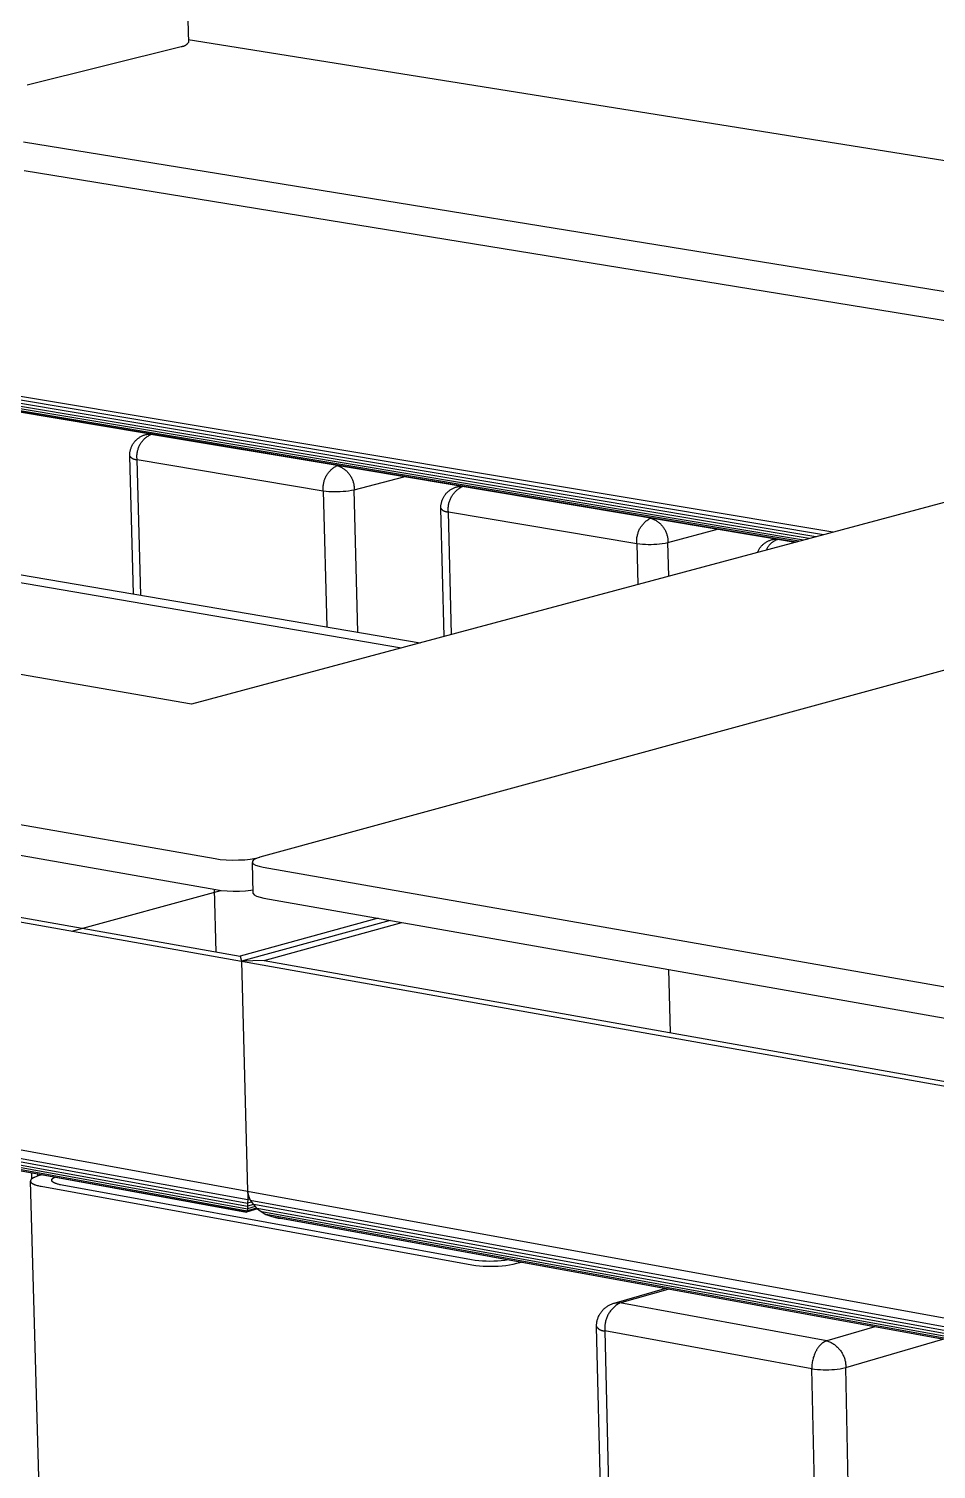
# Model space of a CAD drawing. Header units: millimetres. Extents: x -1283 to 2747, y -259 to 2557.
# Drawn here: x -454.9 to -359.7, y 721.3 to 872.3 of the extents above; entities that cross this region are included whole.
import ezdxf

# ---------------------------------------------------------------- set-up
doc = ezdxf.new("R2010")
doc.units = ezdxf.units.MM
doc.header["$MEASUREMENT"] = 0
doc.layers.add('Utwórz2D linie widoczne', color=7, linetype='Continuous', true_color=0x000000)

msp = doc.modelspace()

# ---------------------------------------------------------------- linework, layer by layer
at = {"layer": 'Utwórz2D linie widoczne'}
for p, q in [((-439.24, 911.98), (-438.14, 870.85)), ((-455.03, 866.42), (-438.9, 870.43)), ((-438.9, 870.43), (-438.86, 870.43)), ((-438.86, 870.43), (-438.83, 870.43)), ((-438.83, 870.43), (-438.8, 870.43)), ((-438.8, 870.43), (-438.77, 870.44)), ((-438.77, 870.44), (-438.74, 870.44)), ((-438.74, 870.44), (-438.71, 870.45)), ((-438.71, 870.45), (-438.68, 870.45)), ((-438.68, 870.45), (-438.65, 870.46)), ((-438.65, 870.46), (-438.62, 870.47)), ((-438.62, 870.47), (-438.59, 870.48)), ((-438.59, 870.48), (-438.56, 870.49)), ((-438.56, 870.49), (-438.53, 870.51)), ((-438.53, 870.51), (-438.51, 870.52)), ((-438.51, 870.52), (-438.48, 870.53)), ((-438.48, 870.53), (-438.45, 870.55)), ((-438.45, 870.55), (-438.42, 870.56)), ((-438.42, 870.56), (-438.4, 870.58)), ((-438.4, 870.58), (-438.37, 870.6)), ((-438.37, 870.6), (-438.35, 870.62)), ((-438.35, 870.62), (-438.32, 870.64)), ((-438.32, 870.64), (-438.3, 870.66)), ((-438.3, 870.66), (-438.28, 870.68)), ((-438.28, 870.68), (-438.25, 870.7)), ((-438.25, 870.7), (-438.23, 870.72)), ((-438.23, 870.72), (-438.21, 870.75)), ((-438.21, 870.75), (-438.19, 870.77)), ((-438.19, 870.77), (-438.17, 870.8)), ((-438.17, 870.8), (-438.16, 870.82)), ((-438.16, 870.82), (-438.14, 870.85)), ((-278.12, 845.55), (-438.15, 871.12)), ((-455.42, 860.43), (-307.4, 836.41)), ((-455.34, 857.42), (-314.56, 834.49)), ((-307.4, 836.41), (-437.81, 801.49)), ((-370.57, 819.49), (-456.16, 833.81)), ((-253.85, 833.69), (-430.63, 785.44)), ((-374.49, 818.44), (-456.26, 832.15)), ((-374.4, 818.47), (-456.23, 832.18)), ((-374.11, 818.55), (-456.2, 832.3)), ((-373.64, 818.67), (-456.19, 832.5)), ((-373.06, 818.83), (-456.17, 832.75)), ((-372.33, 819.02), (-456.16, 833.06)), ((-371.53, 819.24), (-456.15, 833.4)), ((-443.77, 828.99), (-443.72, 829.05)), ((-443.72, 829.05), (-443.67, 829.11)), ((-443.67, 829.11), (-443.61, 829.16)), ((-443.61, 829.16), (-443.55, 829.22)), ((-443.55, 829.22), (-443.5, 829.27)), ((-443.5, 829.27), (-443.44, 829.32)), ((-443.44, 829.32), (-443.38, 829.37)), ((-443.38, 829.37), (-443.31, 829.41)), ((-443.31, 829.41), (-443.25, 829.45)), ((-443.25, 829.45), (-443.18, 829.49)), ((-443.18, 829.49), (-443.12, 829.53)), ((-443.12, 829.53), (-443.05, 829.57)), ((-443.05, 829.57), (-442.98, 829.6)), ((-443.01, 828.98), (-442.96, 829.05)), ((-442.98, 829.6), (-442.91, 829.63)), ((-442.96, 829.05), (-442.9, 829.11)), ((-442.91, 829.63), (-442.83, 829.66)), ((-442.9, 829.11), (-442.84, 829.18)), ((-442.84, 829.18), (-442.78, 829.24)), ((-442.83, 829.66), (-442.76, 829.69)), ((-442.78, 829.24), (-442.72, 829.31)), ((-442.76, 829.69), (-442.69, 829.71)), ((-442.72, 829.31), (-442.65, 829.37)), ((-442.69, 829.71), (-442.61, 829.73)), ((-442.65, 829.37), (-442.59, 829.42)), ((-442.61, 829.73), (-442.57, 829.74)), ((-442.59, 829.42), (-442.52, 829.48)), ((-442.57, 829.74), (-442.31, 829.81)), ((-442.57, 829.74), (-442.53, 829.75)), ((-442.53, 829.75), (-442.49, 829.76)), ((-442.52, 829.48), (-442.45, 829.53)), ((-442.49, 829.76), (-442.45, 829.77)), ((-442.45, 829.77), (-442.4, 829.77)), ((-442.45, 829.53), (-442.37, 829.58)), ((-442.4, 829.77), (-442.36, 829.78)), ((-442.37, 829.58), (-442.3, 829.63)), ((-442.36, 829.78), (-442.32, 829.78)), ((-442.32, 829.78), (-442.28, 829.78)), ((-442.3, 829.63), (-442.22, 829.68)), ((-442.28, 829.78), (-442.23, 829.78)), ((-442.23, 829.78), (-442.19, 829.78)), ((-442.22, 829.68), (-442.14, 829.72)), ((-442.19, 829.78), (-442.15, 829.77)), ((-442.15, 829.77), (-442.11, 829.77)), ((-442.14, 829.72), (-442.06, 829.76)), ((-442.11, 829.77), (-442.06, 829.76)), ((-442.06, 829.76), (-442.04, 829.77)), ((-422.54, 826.49), (-442.06, 829.76)), ((-444.29, 827.65), (-444.28, 827.72)), ((-444.29, 827.57), (-444.29, 827.65)), ((-444.29, 827.49), (-444.29, 827.57)), ((-444.28, 827.8), (-444.27, 827.88)), ((-444.28, 827.72), (-444.28, 827.8)), ((-444.27, 827.88), (-444.25, 827.95)), ((-444.25, 827.95), (-444.24, 828.03)), ((-444.24, 828.03), (-444.22, 828.1)), ((-444.22, 828.1), (-444.2, 828.18)), ((-444.2, 828.18), (-444.18, 828.25)), ((-444.18, 828.25), (-444.15, 828.33)), ((-444.15, 828.33), (-444.12, 828.4)), ((-444.12, 828.4), (-444.09, 828.47)), ((-444.09, 828.47), (-444.06, 828.54)), ((-444.06, 828.54), (-444.03, 828.61)), ((-444.03, 828.61), (-443.99, 828.68)), ((-443.99, 828.68), (-443.95, 828.74)), ((-443.95, 828.74), (-443.91, 828.81)), ((-443.91, 828.81), (-443.86, 828.87)), ((-443.86, 828.87), (-443.82, 828.93)), ((-443.82, 828.93), (-443.77, 828.99)), ((-443.53, 827.58), (-443.52, 827.67)), ((-443.53, 827.49), (-443.53, 827.58)), ((-443.52, 827.67), (-443.51, 827.75)), ((-443.51, 827.75), (-443.5, 827.84)), ((-443.5, 827.84), (-443.48, 827.93)), ((-443.48, 827.93), (-443.46, 828.02)), ((-443.46, 828.02), (-443.44, 828.1)), ((-443.44, 828.1), (-443.41, 828.19)), ((-443.41, 828.19), (-443.39, 828.27)), ((-443.39, 828.27), (-443.36, 828.36)), ((-443.36, 828.36), (-443.32, 828.44)), ((-443.32, 828.44), (-443.29, 828.52)), ((-443.29, 828.52), (-443.25, 828.6)), ((-443.25, 828.6), (-443.21, 828.68)), ((-443.21, 828.68), (-443.16, 828.75)), ((-443.16, 828.75), (-443.11, 828.83)), ((-443.11, 828.83), (-443.07, 828.9)), ((-443.07, 828.9), (-443.01, 828.98)), ((-437.81, 801.49), (-587.8, 827.4)), ((-444.29, 827.49), (-444.27, 827.47)), ((-443.9, 813.04), (-444.29, 827.47)), ((-444.27, 827.47), (-444.25, 827.44)), ((-444.25, 827.44), (-444.23, 827.42)), ((-444.23, 827.42), (-444.21, 827.4)), ((-444.21, 827.4), (-444.19, 827.38)), ((-444.19, 827.38), (-444.17, 827.36)), ((-444.17, 827.36), (-444.15, 827.34)), ((-444.15, 827.34), (-444.13, 827.32)), ((-444.13, 827.32), (-444.1, 827.3)), ((-444.1, 827.3), (-444.08, 827.28)), ((-444.08, 827.28), (-444.05, 827.27)), ((-444.05, 827.27), (-444.03, 827.25)), ((-444.03, 827.25), (-444, 827.24)), ((-444, 827.24), (-443.98, 827.22)), ((-443.98, 827.22), (-443.95, 827.21)), ((-443.95, 827.21), (-443.92, 827.2)), ((-443.92, 827.2), (-443.89, 827.19)), ((-443.89, 827.19), (-443.87, 827.18)), ((-443.87, 827.18), (-443.84, 827.17)), ((-443.84, 827.17), (-443.81, 827.16)), ((-443.81, 827.16), (-443.78, 827.15)), ((-443.78, 827.15), (-443.75, 827.15)), ((-443.75, 827.15), (-443.72, 827.14)), ((-443.72, 827.14), (-443.69, 827.14)), ((-443.69, 827.14), (-443.66, 827.14)), ((-443.66, 827.14), (-443.63, 827.13)), ((-443.63, 827.13), (-443.6, 827.13)), ((-443.6, 827.13), (-443.57, 827.13)), ((-443.57, 827.13), (-443.54, 827.13)), ((-443.54, 827.13), (-443.51, 827.13)), ((-443.53, 827.4), (-443.53, 827.49)), ((-443.53, 827.31), (-443.53, 827.4)), ((-443.52, 827.22), (-443.53, 827.31)), ((-443.51, 827.13), (-443.52, 827.22)), ((-443.51, 827.13), (-423.99, 823.85)), ((-443.13, 812.91), (-443.51, 827.13)), ((-423.25, 825.97), (-423.19, 826.03)), ((-423.19, 826.03), (-423.13, 826.09)), ((-423.13, 826.09), (-423.06, 826.15)), ((-423.06, 826.15), (-422.99, 826.2)), ((-422.99, 826.2), (-422.92, 826.26)), ((-422.92, 826.26), (-422.84, 826.31)), ((-422.84, 826.31), (-422.77, 826.36)), ((-422.77, 826.36), (-422.69, 826.4)), ((-422.69, 826.4), (-422.62, 826.45)), ((-422.62, 826.45), (-422.54, 826.49)), ((-422.54, 826.49), (-422.45, 826.46)), ((-422.51, 826.49), (-422.54, 826.49)), ((-422.45, 826.46), (-422.37, 826.43)), ((-422.37, 826.43), (-422.29, 826.39)), ((-422.29, 826.39), (-422.21, 826.36)), ((-422.21, 826.36), (-422.13, 826.32)), ((-422.13, 826.32), (-422.06, 826.28)), ((-422.06, 826.28), (-421.98, 826.23)), ((-421.98, 826.23), (-421.91, 826.19)), ((-421.91, 826.19), (-421.83, 826.14)), ((-421.83, 826.14), (-421.76, 826.09)), ((-421.76, 826.09), (-421.7, 826.03)), ((-421.7, 826.03), (-421.63, 825.97)), ((-659.32, 824.62), (-435.34, 785.28)), ((-423.98, 824.47), (-423.97, 824.56)), ((-423.97, 824.56), (-423.95, 824.65)), ((-423.95, 824.65), (-423.93, 824.74)), ((-423.93, 824.74), (-423.91, 824.82)), ((-423.91, 824.82), (-423.89, 824.91)), ((-423.89, 824.91), (-423.86, 824.99)), ((-423.86, 824.99), (-423.83, 825.08)), ((-423.83, 825.08), (-423.79, 825.16)), ((-423.79, 825.16), (-423.76, 825.24)), ((-423.76, 825.24), (-423.72, 825.32)), ((-423.72, 825.32), (-423.68, 825.4)), ((-423.68, 825.4), (-423.63, 825.48)), ((-423.63, 825.48), (-423.59, 825.55)), ((-423.59, 825.55), (-423.54, 825.62)), ((-423.54, 825.62), (-423.49, 825.7)), ((-423.49, 825.7), (-423.43, 825.77)), ((-423.43, 825.77), (-423.37, 825.84)), ((-423.37, 825.84), (-423.32, 825.9)), ((-423.32, 825.9), (-423.25, 825.97)), ((-421.63, 825.97), (-421.56, 825.92)), ((-421.56, 825.92), (-421.5, 825.86)), ((-421.5, 825.86), (-421.44, 825.79)), ((-421.44, 825.79), (-421.38, 825.73)), ((-421.38, 825.73), (-421.32, 825.66)), ((-421.32, 825.66), (-421.27, 825.59)), ((-421.27, 825.59), (-421.22, 825.52)), ((-421.22, 825.52), (-421.17, 825.45)), ((-421.17, 825.45), (-421.12, 825.37)), ((-421.12, 825.37), (-421.08, 825.3)), ((-421.08, 825.3), (-421.04, 825.22)), ((-421.04, 825.22), (-421, 825.14)), ((-421, 825.14), (-420.96, 825.06)), ((-420.96, 825.06), (-420.93, 824.98)), ((-420.93, 824.98), (-420.9, 824.9)), ((-420.9, 824.9), (-420.87, 824.82)), ((-420.87, 824.82), (-420.84, 824.74)), ((-420.84, 824.74), (-420.82, 824.65)), ((-420.82, 824.65), (-420.8, 824.57)), ((-420.8, 824.57), (-420.79, 824.48)), ((-420.75, 823.96), (-415.54, 825.32)), ((-424, 824.3), (-423.99, 824.38)), ((-424, 824.21), (-424, 824.3)), ((-424, 824.12), (-424, 824.21)), ((-424, 824.03), (-424, 824.12)), ((-423.99, 823.94), (-424, 824.03)), ((-423.99, 824.38), (-423.98, 824.47)), ((-423.99, 823.85), (-423.99, 823.94)), ((-423.99, 823.85), (-423.69, 823.81)), ((-423.99, 823.85), (-423.62, 809.58)), ((-423.69, 823.81), (-423.4, 823.78)), ((-423.4, 823.78), (-423.1, 823.77)), ((-423.1, 823.77), (-422.81, 823.76)), ((-422.81, 823.76), (-422.51, 823.76)), ((-422.51, 823.76), (-422.22, 823.77)), ((-422.22, 823.77), (-421.92, 823.79)), ((-421.92, 823.79), (-421.63, 823.81)), ((-421.63, 823.81), (-421.33, 823.85)), ((-421.33, 823.85), (-421.04, 823.9)), ((-421.04, 823.9), (-420.75, 823.96)), ((-420.79, 824.48), (-420.77, 824.39)), ((-420.77, 824.39), (-420.76, 824.31)), ((-420.76, 824.31), (-420.75, 824.22)), ((-420.75, 824.22), (-420.75, 824.13)), ((-420.75, 824.13), (-420.75, 824.04)), ((-420.75, 824.04), (-420.75, 823.96)), ((-420.37, 809.02), (-420.75, 823.96)), ((-411.5, 822.92), (-411.47, 822.99)), ((-411.47, 822.99), (-411.43, 823.06)), ((-411.43, 823.06), (-411.4, 823.13)), ((-411.4, 823.13), (-411.36, 823.2)), ((-411.36, 823.2), (-411.32, 823.27)), ((-411.32, 823.27), (-411.28, 823.33)), ((-411.28, 823.33), (-411.23, 823.4)), ((-411.23, 823.4), (-411.19, 823.46)), ((-411.19, 823.46), (-411.14, 823.52)), ((-411.14, 823.52), (-411.09, 823.58)), ((-411.09, 823.58), (-411.03, 823.63)), ((-411.03, 823.63), (-410.98, 823.69)), ((-410.98, 823.69), (-410.92, 823.74)), ((-410.92, 823.74), (-410.86, 823.79)), ((-410.86, 823.79), (-410.8, 823.84)), ((-410.8, 823.84), (-410.74, 823.89)), ((-410.74, 823.89), (-410.68, 823.94)), ((-410.7, 822.91), (-410.66, 822.99)), ((-410.68, 823.94), (-410.61, 823.98)), ((-410.66, 822.99), (-410.62, 823.07)), ((-410.62, 823.07), (-410.58, 823.15)), ((-410.61, 823.98), (-410.55, 824.02)), ((-410.58, 823.15), (-410.54, 823.24)), ((-410.55, 824.02), (-410.48, 824.06)), ((-410.54, 823.24), (-410.49, 823.31)), ((-410.49, 823.31), (-410.44, 823.39)), ((-410.48, 824.06), (-410.41, 824.1)), ((-410.44, 823.39), (-410.39, 823.47)), ((-410.41, 824.1), (-410.34, 824.13)), ((-410.39, 823.47), (-410.33, 823.54)), ((-410.34, 824.13), (-410.27, 824.16)), ((-410.33, 823.54), (-410.28, 823.61)), ((-410.28, 823.61), (-410.22, 823.68)), ((-410.27, 824.16), (-410.2, 824.19)), ((-410.22, 823.68), (-410.16, 823.75)), ((-410.2, 824.19), (-410.12, 824.22)), ((-410.16, 823.75), (-410.09, 823.81)), ((-410.12, 824.22), (-410.05, 824.24)), ((-410.09, 823.81), (-410.02, 823.88)), ((-410.05, 824.24), (-409.98, 824.26)), ((-410.02, 823.88), (-409.96, 823.94)), ((-409.98, 824.26), (-409.93, 824.27)), ((-409.96, 823.94), (-409.88, 823.99)), ((-409.94, 824.27), (-409.68, 824.34)), ((-409.93, 824.27), (-409.89, 824.28)), ((-409.89, 824.28), (-409.85, 824.29)), ((-409.88, 823.99), (-409.81, 824.05)), ((-409.85, 824.29), (-409.81, 824.3)), ((-409.81, 824.3), (-409.76, 824.3)), ((-409.81, 824.05), (-409.74, 824.1)), ((-409.76, 824.3), (-409.72, 824.3)), ((-409.74, 824.1), (-409.66, 824.15)), ((-409.72, 824.3), (-409.68, 824.31)), ((-409.68, 824.31), (-409.63, 824.31)), ((-409.66, 824.15), (-409.58, 824.2)), ((-409.63, 824.31), (-409.59, 824.31)), ((-409.59, 824.31), (-409.55, 824.3)), ((-409.58, 824.2), (-409.5, 824.25)), ((-409.55, 824.3), (-409.51, 824.3)), ((-409.51, 824.3), (-409.46, 824.3)), ((-409.5, 824.25), (-409.42, 824.29)), ((-409.46, 824.3), (-409.42, 824.29)), ((-409.42, 824.29), (-409.4, 824.29)), ((-389.65, 820.98), (-409.42, 824.29)), ((-659.18, 821.49), (-435.26, 782.03)), ((-411.66, 822.24), (-411.65, 822.32)), ((-411.66, 822.16), (-411.66, 822.24)), ((-411.66, 822.08), (-411.66, 822.16)), ((-411.66, 822.01), (-411.66, 822.08)), ((-411.66, 822.01), (-411.64, 821.98)), ((-411.33, 808.58), (-411.66, 821.99)), ((-411.65, 822.32), (-411.64, 822.39)), ((-411.64, 822.39), (-411.63, 822.47)), ((-411.64, 821.98), (-411.62, 821.96)), ((-411.63, 822.47), (-411.61, 822.55)), ((-411.62, 821.96), (-411.6, 821.93)), ((-411.61, 822.55), (-411.59, 822.62)), ((-411.6, 821.93), (-411.58, 821.91)), ((-411.59, 822.62), (-411.57, 822.7)), ((-411.58, 821.91), (-411.56, 821.89)), ((-411.57, 822.7), (-411.55, 822.77)), ((-411.56, 821.89), (-411.54, 821.87)), ((-411.55, 822.77), (-411.52, 822.85)), ((-411.54, 821.87), (-411.51, 821.85)), ((-411.52, 822.85), (-411.5, 822.92)), ((-411.51, 821.85), (-411.49, 821.83)), ((-411.49, 821.83), (-411.46, 821.81)), ((-411.46, 821.81), (-411.44, 821.79)), ((-411.44, 821.79), (-411.41, 821.78)), ((-411.41, 821.78), (-411.38, 821.76)), ((-411.38, 821.76), (-411.36, 821.75)), ((-411.36, 821.75), (-411.33, 821.73)), ((-411.33, 821.73), (-411.3, 821.72)), ((-411.3, 821.72), (-411.27, 821.71)), ((-411.27, 821.71), (-411.24, 821.7)), ((-411.24, 821.7), (-411.21, 821.69)), ((-411.21, 821.69), (-411.18, 821.68)), ((-411.18, 821.68), (-411.15, 821.67)), ((-411.15, 821.67), (-411.12, 821.66)), ((-411.12, 821.66), (-411.09, 821.66)), ((-411.09, 821.66), (-411.06, 821.65)), ((-411.06, 821.65), (-411.03, 821.65)), ((-411.03, 821.65), (-411, 821.65)), ((-411, 821.65), (-410.96, 821.64)), ((-410.96, 821.64), (-410.93, 821.64)), ((-410.93, 821.64), (-410.9, 821.64)), ((-410.9, 821.64), (-410.87, 821.65)), ((-410.89, 821.92), (-410.88, 822.01)), ((-410.88, 821.83), (-410.89, 821.92)), ((-410.88, 822.1), (-410.87, 822.19)), ((-410.88, 822.01), (-410.88, 822.1)), ((-410.88, 821.74), (-410.88, 821.83)), ((-410.87, 821.65), (-410.88, 821.74)), ((-410.87, 822.19), (-410.86, 822.29)), ((-410.87, 821.65), (-391.1, 818.32)), ((-410.55, 808.79), (-410.87, 821.65)), ((-410.86, 822.29), (-410.85, 822.38)), ((-410.85, 822.38), (-410.83, 822.47)), ((-410.83, 822.47), (-410.81, 822.56)), ((-410.81, 822.56), (-410.79, 822.64)), ((-410.79, 822.64), (-410.76, 822.73)), ((-410.76, 822.73), (-410.73, 822.82)), ((-410.73, 822.82), (-410.7, 822.91)), ((-390.77, 819.92), (-390.73, 820)), ((-390.73, 820), (-390.68, 820.07)), ((-390.68, 820.07), (-390.62, 820.15)), ((-390.62, 820.15), (-390.57, 820.22)), ((-390.57, 820.22), (-390.51, 820.29)), ((-390.51, 820.29), (-390.45, 820.36)), ((-390.45, 820.36), (-390.39, 820.43)), ((-390.39, 820.43), (-390.33, 820.5)), ((-390.33, 820.5), (-390.26, 820.56)), ((-390.26, 820.56), (-390.19, 820.62)), ((-390.19, 820.62), (-390.12, 820.68)), ((-390.12, 820.68), (-390.05, 820.74)), ((-390.05, 820.74), (-389.97, 820.79)), ((-389.97, 820.79), (-389.89, 820.84)), ((-389.89, 820.84), (-389.82, 820.89)), ((-389.82, 820.89), (-389.74, 820.93)), ((-389.74, 820.93), (-389.65, 820.98)), ((-389.65, 820.98), (-389.57, 820.95)), ((-389.63, 820.98), (-389.65, 820.98)), ((-389.57, 820.95), (-389.49, 820.92)), ((-389.49, 820.92), (-389.41, 820.88)), ((-389.41, 820.88), (-389.33, 820.85)), ((-389.33, 820.85), (-389.25, 820.81)), ((-389.25, 820.81), (-389.17, 820.77)), ((-389.17, 820.77), (-389.09, 820.72)), ((-389.09, 820.72), (-389.02, 820.67)), ((-389.02, 820.67), (-388.95, 820.62)), ((-388.95, 820.62), (-388.87, 820.57)), ((-388.87, 820.57), (-388.81, 820.52)), ((-388.81, 820.52), (-388.74, 820.46)), ((-388.74, 820.46), (-388.67, 820.4)), ((-388.67, 820.4), (-388.61, 820.34)), ((-388.61, 820.34), (-388.55, 820.28)), ((-388.55, 820.28), (-388.49, 820.21)), ((-388.49, 820.21), (-388.43, 820.15)), ((-388.43, 820.15), (-388.38, 820.08)), ((-388.38, 820.08), (-388.32, 820.01)), ((-388.32, 820.01), (-388.28, 819.93)), ((-391.12, 818.69), (-391.11, 818.78)), ((-391.12, 818.6), (-391.12, 818.69)), ((-391.12, 818.51), (-391.12, 818.6)), ((-391.11, 818.41), (-391.12, 818.51)), ((-391.11, 818.87), (-391.1, 818.96)), ((-391.11, 818.78), (-391.11, 818.87)), ((-391.1, 818.96), (-391.08, 819.06)), ((-391.08, 819.06), (-391.06, 819.15)), ((-391.06, 819.15), (-391.04, 819.23)), ((-391.04, 819.23), (-391.02, 819.32)), ((-391.02, 819.32), (-390.99, 819.41)), ((-390.99, 819.41), (-390.96, 819.5)), ((-390.96, 819.5), (-390.93, 819.58)), ((-390.93, 819.58), (-390.9, 819.67)), ((-390.9, 819.67), (-390.86, 819.75)), ((-390.86, 819.75), (-390.82, 819.84)), ((-390.82, 819.84), (-390.77, 819.92)), ((-388.28, 819.93), (-388.23, 819.86)), ((-388.23, 819.86), (-388.18, 819.78)), ((-388.18, 819.78), (-388.14, 819.7)), ((-388.14, 819.7), (-388.1, 819.63)), ((-388.1, 819.63), (-388.07, 819.55)), ((-388.07, 819.55), (-388.03, 819.46)), ((-388.03, 819.46), (-388, 819.38)), ((-388, 819.38), (-387.97, 819.3)), ((-387.97, 819.3), (-387.95, 819.21)), ((-387.95, 819.21), (-387.92, 819.13)), ((-387.92, 819.13), (-387.9, 819.04)), ((-387.9, 819.04), (-387.89, 818.96)), ((-387.89, 818.96), (-387.87, 818.87)), ((-387.87, 818.87), (-387.86, 818.78)), ((-387.86, 818.78), (-387.86, 818.69)), ((-387.86, 818.69), (-387.85, 818.61)), ((-387.85, 818.43), (-382.66, 819.81)), ((-387.85, 818.61), (-387.85, 818.52)), ((-387.85, 818.52), (-387.85, 818.43)), ((-377.58, 818.44), (-377.52, 818.48)), ((-377.52, 818.48), (-377.45, 818.52)), ((-377.45, 818.52), (-377.38, 818.56)), ((-377.38, 818.56), (-377.31, 818.59)), ((-377.31, 818.59), (-377.24, 818.62)), ((-377.24, 818.62), (-377.16, 818.65)), ((-377.16, 818.65), (-377.09, 818.68)), ((-377.09, 818.68), (-377.02, 818.7)), ((-377.02, 818.7), (-376.94, 818.73)), ((-376.94, 818.73), (-376.9, 818.74)), ((-376.94, 818.43), (-376.89, 818.47)), ((-376.9, 818.74), (-376.64, 818.8)), ((-376.9, 818.74), (-376.86, 818.74)), ((-376.89, 818.47), (-376.84, 818.51)), ((-376.86, 818.74), (-376.81, 818.75)), ((-376.84, 818.51), (-376.79, 818.54)), ((-376.81, 818.75), (-376.77, 818.76)), ((-376.79, 818.54), (-376.73, 818.58)), ((-376.77, 818.76), (-376.73, 818.76)), ((-376.73, 818.76), (-376.68, 818.77)), ((-376.73, 818.58), (-376.67, 818.61)), ((-376.68, 818.77), (-376.64, 818.77)), ((-376.67, 818.61), (-376.62, 818.64)), ((-376.64, 818.77), (-376.6, 818.77)), ((-376.62, 818.64), (-376.56, 818.67)), ((-376.6, 818.77), (-376.55, 818.77)), ((-376.56, 818.67), (-376.5, 818.7)), ((-376.55, 818.77), (-376.51, 818.77)), ((-376.51, 818.77), (-376.46, 818.76)), ((-376.5, 818.7), (-376.44, 818.73)), ((-376.46, 818.76), (-376.42, 818.76)), ((-376.44, 818.73), (-376.38, 818.75)), ((-376.42, 818.76), (-376.38, 818.75)), ((-376.38, 818.75), (-376.36, 818.76)), ((-374.51, 818.44), (-376.38, 818.75)), ((-391.1, 818.32), (-391.11, 818.41)), ((-391.1, 818.32), (-390.81, 818.28)), ((-391.1, 818.32), (-391, 814.02)), ((-390.81, 818.28), (-390.51, 818.26)), ((-390.51, 818.26), (-390.22, 818.24)), ((-390.22, 818.24), (-389.92, 818.23)), ((-389.92, 818.23), (-389.62, 818.23)), ((-389.62, 818.23), (-389.32, 818.24)), ((-389.32, 818.24), (-389.03, 818.26)), ((-389.03, 818.26), (-388.73, 818.28)), ((-388.73, 818.28), (-388.44, 818.32)), ((-388.44, 818.32), (-388.14, 818.37)), ((-388.14, 818.37), (-387.85, 818.43)), ((-387.77, 814.89), (-387.85, 818.43)), ((-378.47, 817.38), (-378.44, 817.45)), ((-378.44, 817.45), (-378.4, 817.52)), ((-378.4, 817.52), (-378.37, 817.59)), ((-378.37, 817.59), (-378.33, 817.66)), ((-378.33, 817.66), (-378.29, 817.73)), ((-378.29, 817.73), (-378.25, 817.79)), ((-378.25, 817.79), (-378.2, 817.86)), ((-378.2, 817.86), (-378.16, 817.92)), ((-378.16, 817.92), (-378.11, 817.98)), ((-378.11, 817.98), (-378.06, 818.04)), ((-378.06, 818.04), (-378, 818.1)), ((-378, 818.1), (-377.95, 818.15)), ((-377.95, 818.15), (-377.89, 818.2)), ((-377.89, 818.2), (-377.83, 818.26)), ((-377.83, 818.26), (-377.77, 818.31)), ((-377.77, 818.31), (-377.71, 818.35)), ((-377.71, 818.35), (-377.65, 818.4)), ((-377.65, 818.4), (-377.58, 818.44)), ((-377.51, 817.64), (-377.49, 817.7)), ((-377.49, 817.7), (-377.46, 817.76)), ((-377.46, 817.76), (-377.43, 817.82)), ((-377.43, 817.82), (-377.4, 817.87)), ((-377.4, 817.87), (-377.37, 817.93)), ((-377.37, 817.93), (-377.33, 817.99)), ((-377.33, 817.99), (-377.3, 818.04)), ((-377.3, 818.04), (-377.26, 818.09)), ((-377.26, 818.09), (-377.22, 818.15)), ((-377.22, 818.15), (-377.18, 818.2)), ((-377.18, 818.2), (-377.13, 818.25)), ((-377.13, 818.25), (-377.09, 818.29)), ((-377.09, 818.29), (-377.04, 818.34)), ((-377.04, 818.34), (-376.99, 818.38)), ((-376.99, 818.38), (-376.94, 818.43)), ((-661.2, 815.11), (-432.56, 774.52)), ((-658.92, 815.18), (-432.71, 775.04)), ((-456.38, 814.33), (-415.78, 807.39)), ((-455.84, 815.08), (-413.84, 807.91)), ((-660.2, 791.97), (-431.92, 750.43)), ((-659.93, 791.06), (-431.91, 749.53)), ((-659.58, 790.64), (-431.92, 749.16)), ((-435.34, 785.28), (-434.8, 785.2)), ((-432.23, 785.17), (-431.66, 785.24)), ((-431.66, 785.24), (-431.06, 785.32)), ((-430.99, 785.31), (-431.28, 785.18)), ((-431.06, 785.32), (-430.63, 785.44)), ((-431.06, 785.28), (-431.06, 785.32)), ((-430.63, 785.44), (-430.99, 785.31)), ((-625.81, 784.17), (-431.93, 748.83)), ((-625.8, 783.92), (-431.95, 748.58)), ((-625.79, 783.71), (-431.97, 748.37)), ((-434.8, 785.2), (-434.17, 785.15)), ((-434.17, 785.15), (-433.53, 785.13)), ((-433.53, 785.13), (-432.88, 785.14)), ((-432.88, 785.14), (-432.23, 785.17)), ((-431.41, 785.03), (-431.43, 784.88)), ((-431.43, 784.88), (-431.33, 784.74)), ((-431.34, 781.63), (-431.43, 784.88)), ((-431.28, 785.18), (-431.41, 785.03)), ((-431.33, 784.74), (-431.09, 784.61)), ((-431.09, 784.61), (-430.71, 784.49)), ((-430.71, 784.49), (-430.31, 784.4)), ((-430.31, 784.4), (-185.64, 741.42)), ((-625.79, 783.59), (-432.01, 748.25)), ((-625.79, 783.56), (-432.05, 748.23)), ((-450.35, 777.68), (-434.72, 781.95)), ((-435.42, 782.06), (-435.25, 775.49)), ((-435.26, 782.03), (-434.71, 781.95)), ((-434.71, 781.95), (-434.08, 781.9)), ((-434.08, 781.9), (-433.44, 781.88)), ((-433.44, 781.88), (-432.79, 781.88)), ((-432.79, 781.88), (-432.14, 781.92)), ((-432.14, 781.92), (-431.57, 781.99)), ((-431.57, 781.99), (-431.35, 782.02)), ((-431.34, 781.63), (-431.24, 781.49)), ((-431.24, 781.49), (-431, 781.36)), ((-431, 781.36), (-430.62, 781.23)), ((-430.62, 781.23), (-430.23, 781.14)), ((-430.23, 781.14), (-185.61, 738.03)), ((-418.25, 779.03), (-432.71, 775.04)), ((-416.99, 778.81), (-432.56, 774.52)), ((-430.2, 774.6), (-415.74, 778.59)), ((-432.71, 775.04), (-432.56, 774.52)), ((-430.2, 774.6), (-432.56, 774.52)), ((-432.56, 774.52), (-431.92, 750.43)), ((-432.56, 774.52), (-182.79, 730.18)), ((-430.2, 774.6), (-183.1, 730.75)), ((-387.79, 773.66), (-387.63, 767.04)), ((-454.6, 752.34), (-454.58, 751.7)), ((-453.96, 752.23), (-453.96, 751.99)), ((-453.87, 752.01), (-453.96, 751.98)), ((-453.44, 752.13), (-453.87, 752.01)), ((-454.69, 751.54), (-454.7, 751.54)), ((-454.7, 751.54), (-454.7, 751.53)), ((-454.7, 751.53), (-454.7, 751.53)), ((-454.7, 751.53), (-454.7, 751.52)), ((-454.7, 751.52), (-454.7, 751.52)), ((-454.7, 751.52), (-454.7, 751.51)), ((-454.7, 751.51), (-454.7, 751.51)), ((-454.7, 751.51), (-454.7, 751.5)), ((-454.7, 751.5), (-454.7, 751.5)), ((-454.7, 751.5), (-454.7, 751.49)), ((-454.7, 751.49), (-454.7, 751.49)), ((-454.7, 751.49), (-454.7, 751.48)), ((-454.7, 751.48), (-454.7, 751.48)), ((-454.7, 751.48), (-454.7, 751.47)), ((-454.7, 751.47), (-454.7, 751.47)), ((-454.7, 751.47), (-454.7, 751.46)), ((-437.71, 150.43), (-454.7, 751.46)), ((-454.7, 751.46), (-454.7, 751.46)), ((-454.7, 751.46), (-454.7, 751.45)), ((-454.7, 751.45), (-454.7, 751.45)), ((-454.7, 751.45), (-454.7, 751.44)), ((-454.7, 751.44), (-454.7, 751.44)), ((-454.7, 751.44), (-454.69, 751.43)), ((-454.68, 751.57), (-454.69, 751.56)), ((-454.69, 751.56), (-454.69, 751.56)), ((-454.69, 751.56), (-454.69, 751.56)), ((-454.69, 751.56), (-454.69, 751.55)), ((-454.69, 751.55), (-454.69, 751.55)), ((-454.69, 751.55), (-454.69, 751.54)), ((-454.69, 751.43), (-454.69, 751.43)), ((-454.69, 751.43), (-454.69, 751.42)), ((-454.69, 751.42), (-454.69, 751.42)), ((-454.69, 751.42), (-454.69, 751.41)), ((-454.69, 751.41), (-454.68, 751.41)), ((-454.67, 751.59), (-454.68, 751.58)), ((-454.68, 751.58), (-454.68, 751.58)), ((-454.68, 751.58), (-454.68, 751.57)), ((-454.68, 751.57), (-454.68, 751.57)), ((-454.68, 751.41), (-454.68, 751.4)), ((-454.68, 751.4), (-454.68, 751.4)), ((-454.68, 751.4), (-454.68, 751.39)), ((-454.68, 751.39), (-454.67, 751.39)), ((-454.66, 751.6), (-454.67, 751.6)), ((-454.67, 751.6), (-454.67, 751.59)), ((-454.67, 751.59), (-454.67, 751.59)), ((-454.67, 751.39), (-454.67, 751.38)), ((-454.67, 751.38), (-454.67, 751.38)), ((-454.67, 751.38), (-454.66, 751.37)), ((-454.65, 751.62), (-454.66, 751.61)), ((-454.66, 751.61), (-454.66, 751.61)), ((-454.66, 751.61), (-454.66, 751.6)), ((-454.66, 751.37), (-454.66, 751.37)), ((-454.66, 751.37), (-454.66, 751.36)), ((-454.66, 751.36), (-454.65, 751.36)), ((-454.64, 751.64), (-454.65, 751.63)), ((-454.65, 751.63), (-454.65, 751.62)), ((-454.65, 751.36), (-454.65, 751.35)), ((-454.65, 751.35), (-454.65, 751.35)), ((-454.65, 751.35), (-454.64, 751.34)), ((-454.63, 751.65), (-454.64, 751.64)), ((-454.64, 751.34), (-454.63, 751.34)), ((-454.62, 751.66), (-454.63, 751.65)), ((-454.63, 751.34), (-454.63, 751.33)), ((-454.63, 751.33), (-454.62, 751.32)), ((-454.61, 751.67), (-454.62, 751.66)), ((-454.62, 751.32), (-454.61, 751.31)), ((-454.6, 751.68), (-454.61, 751.67)), ((-454.61, 751.31), (-454.6, 751.3)), ((-454.59, 751.69), (-454.6, 751.68)), ((-454.6, 751.3), (-454.58, 751.29)), ((-454.58, 751.7), (-454.59, 751.69)), ((-454.57, 751.71), (-454.58, 751.7)), ((-454.58, 751.29), (-454.57, 751.28)), ((-454.56, 751.71), (-454.57, 751.71)), ((-454.57, 751.28), (-454.56, 751.27)), ((-454.54, 751.72), (-454.56, 751.71)), ((-454.56, 751.27), (-454.55, 751.26)), ((-454.55, 751.26), (-454.54, 751.25)), ((-454.53, 751.73), (-454.54, 751.72)), ((-454.54, 751.25), (-454.52, 751.24)), ((-454.52, 751.74), (-454.53, 751.73)), ((-454.5, 751.75), (-454.52, 751.74)), ((-454.52, 751.24), (-454.51, 751.23)), ((-454.51, 751.23), (-454.49, 751.23)), ((-454.48, 751.77), (-454.5, 751.75)), ((-454.49, 751.23), (-454.48, 751.22)), ((-454.44, 751.79), (-454.48, 751.77)), ((-454.48, 751.22), (-454.45, 751.2)), ((-454.45, 751.2), (-454.41, 751.18)), ((-454.41, 751.81), (-454.44, 751.79)), ((-454.38, 751.82), (-454.41, 751.81)), ((-454.41, 751.18), (-454.38, 751.17)), ((-454.34, 751.84), (-454.38, 751.82)), ((-454.38, 751.17), (-454.34, 751.15)), ((-454.31, 751.86), (-454.34, 751.84)), ((-454.34, 751.15), (-454.31, 751.13)), ((-454.27, 751.87), (-454.31, 751.86)), ((-454.31, 751.13), (-454.27, 751.12)), ((-454.23, 751.89), (-454.27, 751.87)), ((-454.27, 751.12), (-454.22, 751.1)), ((-454.14, 751.92), (-454.23, 751.89)), ((-454.22, 751.1), (-454.18, 751.09)), ((-454.18, 751.09), (-454.09, 751.06)), ((-454.06, 751.95), (-454.14, 751.92)), ((-454.09, 751.06), (-454, 751.03)), ((-453.96, 751.98), (-454.06, 751.95)), ((-454, 751.03), (-453.9, 751.01)), ((-453.9, 751.01), (-453.8, 750.98)), ((-453.8, 750.98), (-453.69, 750.96)), ((-453.69, 750.96), (-453.58, 750.94)), ((-453.58, 750.94), (-408.4, 742.69)), ((-452.46, 751.62), (-452.46, 751.63)), ((-452.46, 751.63), (-452.45, 751.63)), ((-452.46, 751.61), (-452.46, 751.62)), ((-452.46, 751.62), (-452.46, 751.62)), ((-452.46, 751.62), (-452.46, 751.62)), ((-452.46, 751.6), (-452.46, 751.61)), ((-452.46, 751.61), (-452.46, 751.61)), ((-452.46, 751.61), (-452.46, 751.61)), ((-452.46, 751.59), (-452.46, 751.6)), ((-452.46, 751.6), (-452.46, 751.6)), ((-452.46, 751.58), (-452.46, 751.59)), ((-452.46, 751.59), (-452.46, 751.59)), ((-452.46, 751.59), (-452.46, 751.59)), ((-452.46, 751.57), (-452.46, 751.58)), ((-452.46, 751.58), (-452.46, 751.58)), ((-452.46, 751.56), (-452.46, 751.57)), ((-452.46, 751.57), (-452.46, 751.57)), ((-452.46, 751.57), (-452.46, 751.57)), ((-452.46, 751.55), (-452.46, 751.56)), ((-452.46, 751.56), (-452.46, 751.56)), ((-452.46, 751.56), (-452.46, 751.56)), ((-452.46, 751.54), (-452.46, 751.55)), ((-452.46, 751.55), (-452.46, 751.55)), ((-452.46, 751.53), (-452.46, 751.54)), ((-452.46, 751.54), (-452.46, 751.54)), ((-452.46, 751.54), (-452.46, 751.54)), ((-452.46, 751.52), (-452.46, 751.53)), ((-452.46, 751.53), (-452.46, 751.53)), ((-452.46, 751.53), (-452.46, 751.53)), ((-452.45, 751.51), (-452.46, 751.52)), ((-452.46, 751.52), (-452.46, 751.52)), ((-452.45, 751.65), (-452.44, 751.66)), ((-452.45, 751.64), (-452.45, 751.65)), ((-452.45, 751.65), (-452.45, 751.65)), ((-452.45, 751.63), (-452.45, 751.64)), ((-452.45, 751.64), (-452.45, 751.64)), ((-452.45, 751.64), (-452.45, 751.64)), ((-452.45, 751.5), (-452.45, 751.51)), ((-452.45, 751.51), (-452.45, 751.51)), ((-452.45, 751.51), (-452.45, 751.51)), ((-452.45, 751.49), (-452.45, 751.5)), ((-452.45, 751.5), (-452.45, 751.5)), ((-452.44, 751.49), (-452.45, 751.49)), ((-452.44, 751.66), (-452.44, 751.67)), ((-452.44, 751.67), (-452.44, 751.67)), ((-452.44, 751.67), (-452.43, 751.67)), ((-452.44, 751.66), (-452.44, 751.66)), ((-452.44, 751.66), (-452.44, 751.66)), ((-452.44, 751.48), (-452.44, 751.49)), ((-452.44, 751.49), (-452.44, 751.49)), ((-452.43, 751.48), (-452.44, 751.48)), ((-452.44, 751.48), (-452.44, 751.48)), ((-452.43, 751.68), (-452.42, 751.69)), ((-452.43, 751.67), (-452.43, 751.68)), ((-452.43, 751.47), (-452.43, 751.48)), ((-452.42, 751.46), (-452.43, 751.47)), ((-452.42, 751.69), (-452.42, 751.7)), ((-452.42, 751.7), (-452.41, 751.7)), ((-452.42, 751.45), (-452.42, 751.46)), ((-452.41, 751.45), (-452.42, 751.45)), ((-452.41, 751.71), (-452.4, 751.72)), ((-452.41, 751.7), (-452.41, 751.71)), ((-452.41, 751.44), (-452.41, 751.45)), ((-452.4, 751.43), (-452.41, 751.44)), ((-452.4, 751.72), (-452.39, 751.73)), ((-452.39, 751.42), (-452.4, 751.43)), ((-452.39, 751.73), (-452.38, 751.73)), ((-452.38, 751.41), (-452.39, 751.42)), ((-452.39, 751.42), (-452.39, 751.42)), ((-452.38, 751.74), (-452.37, 751.75)), ((-452.38, 751.73), (-452.38, 751.74)), ((-452.37, 751.4), (-452.38, 751.41)), ((-452.37, 751.75), (-452.36, 751.76)), ((-452.36, 751.39), (-452.37, 751.4)), ((-452.36, 751.76), (-452.35, 751.76)), ((-452.35, 751.39), (-452.36, 751.39)), ((-452.35, 751.76), (-452.34, 751.77)), ((-452.34, 751.38), (-452.35, 751.39)), ((-452.34, 751.77), (-452.33, 751.78)), ((-452.33, 751.37), (-452.34, 751.38)), ((-452.33, 751.78), (-452.31, 751.8)), ((-452.33, 751.78), (-452.33, 751.78)), ((-452.32, 751.36), (-452.33, 751.37)), ((-452.3, 751.35), (-452.32, 751.36)), ((-452.31, 751.8), (-452.28, 751.81)), ((-452.28, 751.34), (-452.3, 751.35)), ((-452.28, 751.81), (-452.26, 751.83)), ((-452.26, 751.32), (-452.28, 751.34)), ((-452.26, 751.83), (-452.24, 751.84)), ((-452.23, 751.31), (-452.26, 751.32)), ((-452.24, 751.84), (-452.21, 751.85)), ((-452.21, 751.3), (-452.23, 751.31)), ((-452.21, 751.85), (-452.19, 751.87)), ((-452.18, 751.28), (-452.21, 751.3)), ((-452.19, 751.87), (-452.16, 751.88)), ((-452.15, 751.27), (-452.18, 751.28)), ((-452.16, 751.88), (-452.13, 751.89)), ((-452.12, 751.26), (-452.15, 751.27)), ((-452.09, 751.24), (-452.12, 751.26)), ((-452.06, 751.23), (-452.09, 751.24)), ((-452, 751.21), (-452.06, 751.23)), ((-451.93, 751.18), (-452, 751.21)), ((-451.85, 751.16), (-451.93, 751.18)), ((-451.78, 751.14), (-451.85, 751.16)), ((-451.7, 751.12), (-451.78, 751.14)), ((-451.62, 751.1), (-451.7, 751.12)), ((-451.53, 751.08), (-451.62, 751.1)), ((-451.36, 751.04), (-451.53, 751.08)), ((-408.44, 743.21), (-451.36, 751.04)), ((-431.92, 749.16), (-431.93, 748.83)), ((-431.32, 749.01), (-431.93, 748.83)), ((-431.92, 750.43), (-431.91, 749.97)), ((-431.92, 750.43), (-431.84, 749.93)), ((-431.92, 750.43), (-431.85, 749.96)), ((-431.92, 750.43), (-182.58, 705.06)), ((-431.91, 749.53), (-431.92, 749.16)), ((-431.51, 749.28), (-431.92, 749.16)), ((-431.91, 749.97), (-431.91, 749.53)), ((-431.7, 749.59), (-431.91, 749.53)), ((-431.85, 749.96), (-431.84, 749.95)), ((-431.84, 749.93), (-431.65, 749.48)), ((-431.65, 749.48), (-431.35, 749.04)), ((-431.65, 749.48), (-182.61, 704.12)), ((-431.35, 749.04), (-431.29, 749.05)), ((-431.35, 749.04), (-430.98, 748.64)), ((-431.29, 749.05), (-182.65, 703.75)), ((-430.88, 748.56), (-432.05, 748.23)), ((-432.01, 748.25), (-432.05, 748.23)), ((-430.89, 748.57), (-432.01, 748.25)), ((-431.97, 748.37), (-432.01, 748.25)), ((-430.99, 748.65), (-431.97, 748.37)), ((-431.95, 748.58), (-431.97, 748.37)), ((-431.93, 748.83), (-431.95, 748.58)), ((-431.14, 748.81), (-431.95, 748.58)), ((-430.98, 748.64), (-430.93, 748.65)), ((-430.98, 748.64), (-430.5, 748.29)), ((-430.93, 748.65), (-182.69, 703.41)), ((-430.5, 748.29), (-430.45, 748.3)), ((-430.5, 748.29), (-430.02, 747.99)), ((-430.45, 748.3), (-182.75, 703.14)), ((-430.02, 747.99), (-429.97, 748)), ((-430.02, 747.99), (-429.37, 747.77)), ((-429.97, 748), (-182.81, 702.94)), ((-429.37, 747.77), (-428.72, 747.6)), ((-429.37, 747.77), (-182.88, 702.82)), ((-428.72, 747.6), (-428.66, 747.61)), ((-428.72, 747.6), (-428.32, 747.55)), ((-428.66, 747.61), (-182.97, 702.81)), ((-408.06, 743.16), (-408.44, 743.21)), ((-407.67, 743.11), (-408.06, 743.16)), ((-407.29, 743.08), (-407.67, 743.11)), ((-406.9, 743.07), (-407.29, 743.08)), ((-406.51, 743.06), (-406.9, 743.07)), ((-406.12, 743.07), (-406.51, 743.06)), ((-405.74, 743.09), (-406.12, 743.07)), ((-405.35, 743.12), (-405.74, 743.09)), ((-404.96, 743.16), (-405.35, 743.12)), ((-404.58, 743.22), (-404.96, 743.16)), ((-403.68, 742.86), (-403.25, 742.98)), ((-408.4, 742.69), (-408.01, 742.63)), ((-408.01, 742.63), (-407.61, 742.59)), ((-407.61, 742.59), (-407.22, 742.56)), ((-407.22, 742.56), (-406.82, 742.54)), ((-406.82, 742.54), (-406.43, 742.54)), ((-406.43, 742.54), (-406.03, 742.54)), ((-406.03, 742.54), (-405.64, 742.56)), ((-405.64, 742.56), (-405.24, 742.6)), ((-405.24, 742.6), (-404.85, 742.64)), ((-404.85, 742.64), (-404.46, 742.7)), ((-404.46, 742.7), (-404.07, 742.77)), ((-404.07, 742.77), (-403.68, 742.86)), ((-393.49, 738.68), (-388.16, 740.23)), ((-392.88, 738.7), (-387.82, 740.16)), ((-394.16, 738.39), (-394.09, 738.43)), ((-394.09, 738.43), (-394.01, 738.48)), ((-394.01, 738.48), (-393.94, 738.52)), ((-393.94, 738.52), (-393.86, 738.55)), ((-393.86, 738.55), (-393.78, 738.59)), ((-393.78, 738.59), (-393.7, 738.62)), ((-393.7, 738.62), (-393.62, 738.65)), ((-393.62, 738.65), (-393.53, 738.67)), ((-393.53, 738.67), (-393.49, 738.68)), ((-393.49, 738.68), (-393.44, 738.69)), ((-393.44, 738.69), (-393.4, 738.7)), ((-393.4, 738.7), (-393.35, 738.71)), ((-393.31, 738.43), (-393.38, 738.37)), ((-393.35, 738.71), (-393.3, 738.72)), ((-393.22, 738.49), (-393.31, 738.43)), ((-393.3, 738.72), (-393.26, 738.72)), ((-393.26, 738.72), (-393.21, 738.72)), ((-393.14, 738.55), (-393.22, 738.49)), ((-393.21, 738.72), (-393.16, 738.73)), ((-393.16, 738.73), (-393.11, 738.72)), ((-393.06, 738.6), (-393.14, 738.55)), ((-393.11, 738.72), (-393.07, 738.72)), ((-393.07, 738.72), (-393.02, 738.72)), ((-392.97, 738.65), (-393.06, 738.6)), ((-393.02, 738.72), (-392.97, 738.71)), ((-392.97, 738.71), (-392.93, 738.71)), ((-392.88, 738.7), (-392.97, 738.65)), ((-392.93, 738.71), (-392.88, 738.7)), ((-371.18, 734.73), (-392.88, 738.7)), ((-395.26, 736.9), (-395.23, 736.98)), ((-395.23, 736.98), (-395.21, 737.06)), ((-395.21, 737.06), (-395.18, 737.14)), ((-395.18, 737.14), (-395.15, 737.23)), ((-395.15, 737.23), (-395.11, 737.3)), ((-395.11, 737.3), (-395.08, 737.38)), ((-395.08, 737.38), (-395.04, 737.46)), ((-395.04, 737.46), (-394.99, 737.53)), ((-394.99, 737.53), (-394.95, 737.61)), ((-394.95, 737.61), (-394.9, 737.68)), ((-394.9, 737.68), (-394.85, 737.75)), ((-394.85, 737.75), (-394.8, 737.82)), ((-394.8, 737.82), (-394.75, 737.88)), ((-394.75, 737.88), (-394.69, 737.95)), ((-394.69, 737.95), (-394.63, 738.01)), ((-394.63, 738.01), (-394.57, 738.07)), ((-394.57, 738.07), (-394.51, 738.13)), ((-394.51, 738.13), (-394.44, 738.19)), ((-394.44, 738.19), (-394.37, 738.24)), ((-394.37, 738.24), (-394.3, 738.29)), ((-394.34, 736.98), (-394.36, 736.88)), ((-394.3, 737.07), (-394.34, 736.98)), ((-394.3, 738.29), (-394.23, 738.34)), ((-394.27, 737.17), (-394.3, 737.07)), ((-394.23, 737.26), (-394.27, 737.17)), ((-394.23, 738.34), (-394.16, 738.39)), ((-394.19, 737.35), (-394.23, 737.26)), ((-394.14, 737.44), (-394.19, 737.35)), ((-394.09, 737.53), (-394.14, 737.44)), ((-394.04, 737.62), (-394.09, 737.53)), ((-393.99, 737.7), (-394.04, 737.62)), ((-393.93, 737.78), (-393.99, 737.7)), ((-393.87, 737.86), (-393.93, 737.78)), ((-393.81, 737.94), (-393.87, 737.86)), ((-393.75, 738.02), (-393.81, 737.94)), ((-393.68, 738.1), (-393.75, 738.02)), ((-393.61, 738.17), (-393.68, 738.1)), ((-393.54, 738.24), (-393.61, 738.17)), ((-393.46, 738.3), (-393.54, 738.24)), ((-393.38, 738.37), (-393.46, 738.3)), ((-395.34, 736.3), (-395.33, 736.39)), ((-395.34, 736.22), (-395.34, 736.3)), ((-395.34, 736.22), (-395.32, 736.19)), ((-382.08, 182.81), (-395.34, 736.2)), ((-395.33, 736.47), (-395.32, 736.56)), ((-395.33, 736.39), (-395.33, 736.47)), ((-395.32, 736.56), (-395.31, 736.65)), ((-395.32, 736.19), (-395.3, 736.16)), ((-395.31, 736.65), (-395.29, 736.73)), ((-395.3, 736.16), (-395.27, 736.13)), ((-395.29, 736.73), (-395.28, 736.81)), ((-395.28, 736.81), (-395.26, 736.9)), ((-395.27, 736.13), (-395.25, 736.11)), ((-395.25, 736.11), (-395.23, 736.08)), ((-395.23, 736.08), (-395.21, 736.06)), ((-395.21, 736.06), (-395.18, 736.04)), ((-395.18, 736.04), (-395.15, 736.01)), ((-395.15, 736.01), (-395.13, 735.99)), ((-395.13, 735.99), (-395.1, 735.97)), ((-395.1, 735.97), (-395.07, 735.95)), ((-395.07, 735.95), (-395.04, 735.93)), ((-395.04, 735.93), (-395.02, 735.92)), ((-395.02, 735.92), (-394.99, 735.9)), ((-394.99, 735.9), (-394.96, 735.88)), ((-394.96, 735.88), (-394.93, 735.87)), ((-394.93, 735.87), (-394.89, 735.86)), ((-394.89, 735.86), (-394.86, 735.84)), ((-394.86, 735.84), (-394.83, 735.83)), ((-394.83, 735.83), (-394.8, 735.82)), ((-394.8, 735.82), (-394.77, 735.81)), ((-394.77, 735.81), (-394.73, 735.81)), ((-394.73, 735.81), (-394.7, 735.8)), ((-394.7, 735.8), (-394.67, 735.79)), ((-394.67, 735.79), (-394.63, 735.79)), ((-394.63, 735.79), (-394.6, 735.79)), ((-394.6, 735.79), (-394.56, 735.78)), ((-394.56, 735.78), (-394.53, 735.78)), ((-394.53, 735.78), (-394.5, 735.78)), ((-394.5, 735.78), (-394.46, 735.78)), ((-394.47, 736.19), (-394.48, 736.09)), ((-394.48, 736.09), (-394.47, 735.98)), ((-394.46, 736.39), (-394.47, 736.29)), ((-394.47, 736.29), (-394.47, 736.19)), ((-394.47, 735.98), (-394.47, 735.88)), ((-394.47, 735.88), (-394.46, 735.78)), ((-394.45, 736.49), (-394.46, 736.39)), ((-394.46, 735.78), (-381.23, 182.16)), ((-372.76, 731.8), (-394.46, 735.78)), ((-394.43, 736.59), (-394.45, 736.49)), ((-394.41, 736.68), (-394.43, 736.59)), ((-394.39, 736.78), (-394.41, 736.68)), ((-394.36, 736.88), (-394.39, 736.78)), ((-366.14, 736.21), (-371.18, 734.73)), ((-372.2, 733.88), (-372.23, 733.83)), ((-372.17, 733.93), (-372.2, 733.88)), ((-372.14, 733.98), (-372.17, 733.93)), ((-372.1, 734.03), (-372.14, 733.98)), ((-372.07, 734.07), (-372.1, 734.03)), ((-372.03, 734.12), (-372.07, 734.07)), ((-372, 734.16), (-372.03, 734.12)), ((-371.96, 734.2), (-372, 734.16)), ((-371.93, 734.24), (-371.96, 734.2)), ((-371.89, 734.28), (-371.93, 734.24)), ((-371.86, 734.32), (-371.89, 734.28)), ((-371.82, 734.35), (-371.86, 734.32)), ((-371.78, 734.39), (-371.82, 734.35)), ((-371.74, 734.42), (-371.78, 734.39)), ((-371.71, 734.45), (-371.74, 734.42)), ((-371.67, 734.48), (-371.71, 734.45)), ((-371.63, 734.51), (-371.67, 734.48)), ((-371.59, 734.53), (-371.63, 734.51)), ((-371.56, 734.56), (-371.59, 734.53)), ((-371.52, 734.58), (-371.56, 734.56)), ((-371.48, 734.61), (-371.52, 734.58)), ((-371.44, 734.63), (-371.48, 734.61)), ((-371.4, 734.65), (-371.44, 734.63)), ((-371.37, 734.66), (-371.4, 734.65)), ((-371.33, 734.68), (-371.37, 734.66)), ((-371.29, 734.7), (-371.33, 734.68)), ((-371.26, 734.71), (-371.29, 734.7)), ((-371.22, 734.72), (-371.26, 734.71)), ((-371.18, 734.73), (-371.22, 734.72)), ((-371.18, 734.73), (-371.09, 734.7)), ((-371.09, 734.7), (-371, 734.67)), ((-371, 734.67), (-370.91, 734.63)), ((-370.91, 734.63), (-370.81, 734.58)), ((-370.81, 734.58), (-370.73, 734.54)), ((-370.73, 734.54), (-370.64, 734.49)), ((-370.64, 734.49), (-370.55, 734.44)), ((-370.55, 734.44), (-370.47, 734.39)), ((-370.47, 734.39), (-370.39, 734.33)), ((-370.39, 734.33), (-370.31, 734.27)), ((-370.31, 734.27), (-370.23, 734.21)), ((-370.23, 734.21), (-370.16, 734.14)), ((-370.16, 734.14), (-370.08, 734.08)), ((-370.08, 734.08), (-370.01, 734)), ((-370.01, 734), (-369.95, 733.93)), ((-369.95, 733.93), (-369.88, 733.86)), ((-369.21, 731.93), (-359.04, 734.92)), ((-372.73, 732.38), (-372.75, 732.26)), ((-372.72, 732.5), (-372.73, 732.38)), ((-372.7, 732.62), (-372.72, 732.5)), ((-372.67, 732.74), (-372.7, 732.62)), ((-372.64, 732.86), (-372.67, 732.74)), ((-372.61, 732.98), (-372.64, 732.86)), ((-372.57, 733.1), (-372.61, 732.98)), ((-372.53, 733.22), (-372.57, 733.1)), ((-372.48, 733.34), (-372.53, 733.22)), ((-372.46, 733.4), (-372.48, 733.34)), ((-372.43, 733.46), (-372.46, 733.4)), ((-372.41, 733.51), (-372.43, 733.46)), ((-372.38, 733.57), (-372.41, 733.51)), ((-372.35, 733.62), (-372.38, 733.57)), ((-372.32, 733.68), (-372.35, 733.62)), ((-372.29, 733.73), (-372.32, 733.68)), ((-372.26, 733.78), (-372.29, 733.73)), ((-372.23, 733.83), (-372.26, 733.78)), ((-369.88, 733.86), (-369.82, 733.78)), ((-369.82, 733.78), (-369.76, 733.7)), ((-369.76, 733.7), (-369.7, 733.62)), ((-369.7, 733.62), (-369.65, 733.54)), ((-369.65, 733.54), (-369.59, 733.45)), ((-369.59, 733.45), (-369.55, 733.37)), ((-369.55, 733.37), (-369.5, 733.28)), ((-369.5, 733.28), (-369.46, 733.19)), ((-369.46, 733.19), (-369.42, 733.1)), ((-369.42, 733.1), (-369.38, 733)), ((-369.38, 733), (-369.35, 732.91)), ((-369.35, 732.91), (-369.32, 732.81)), ((-369.32, 732.81), (-369.29, 732.72)), ((-369.29, 732.72), (-369.27, 732.62)), ((-369.27, 732.62), (-369.25, 732.52)), ((-369.25, 732.52), (-369.24, 732.43)), ((-369.24, 732.43), (-369.22, 732.33)), ((-372.76, 732.03), (-372.77, 731.91)), ((-372.77, 731.91), (-372.76, 731.8)), ((-372.75, 732.26), (-372.76, 732.14)), ((-372.76, 732.14), (-372.76, 732.03)), ((-372.76, 731.8), (-372.47, 731.76)), ((-360.37, 176.23), (-372.76, 731.8)), ((-372.47, 731.76), (-372.17, 731.73)), ((-372.17, 731.73), (-371.87, 731.71)), ((-371.87, 731.71), (-371.58, 731.69)), ((-371.58, 731.69), (-371.28, 731.69)), ((-371.28, 731.69), (-370.98, 731.69)), ((-370.98, 731.69), (-370.68, 731.71)), ((-370.68, 731.71), (-370.38, 731.73)), ((-370.38, 731.73), (-370.09, 731.77)), ((-370.09, 731.77), (-369.79, 731.81)), ((-369.79, 731.81), (-369.5, 731.87)), ((-369.5, 731.87), (-369.21, 731.93)), ((-369.22, 732.33), (-369.21, 732.23)), ((-369.21, 732.23), (-369.21, 732.13)), ((-369.21, 732.13), (-369.21, 732.03)), ((-369.21, 732.03), (-369.21, 731.93)), ((-356.95, 176.42), (-369.21, 731.93))]:
    msp.add_line(p, q, dxfattribs=at)

doc.saveas('drawing.dxf')
